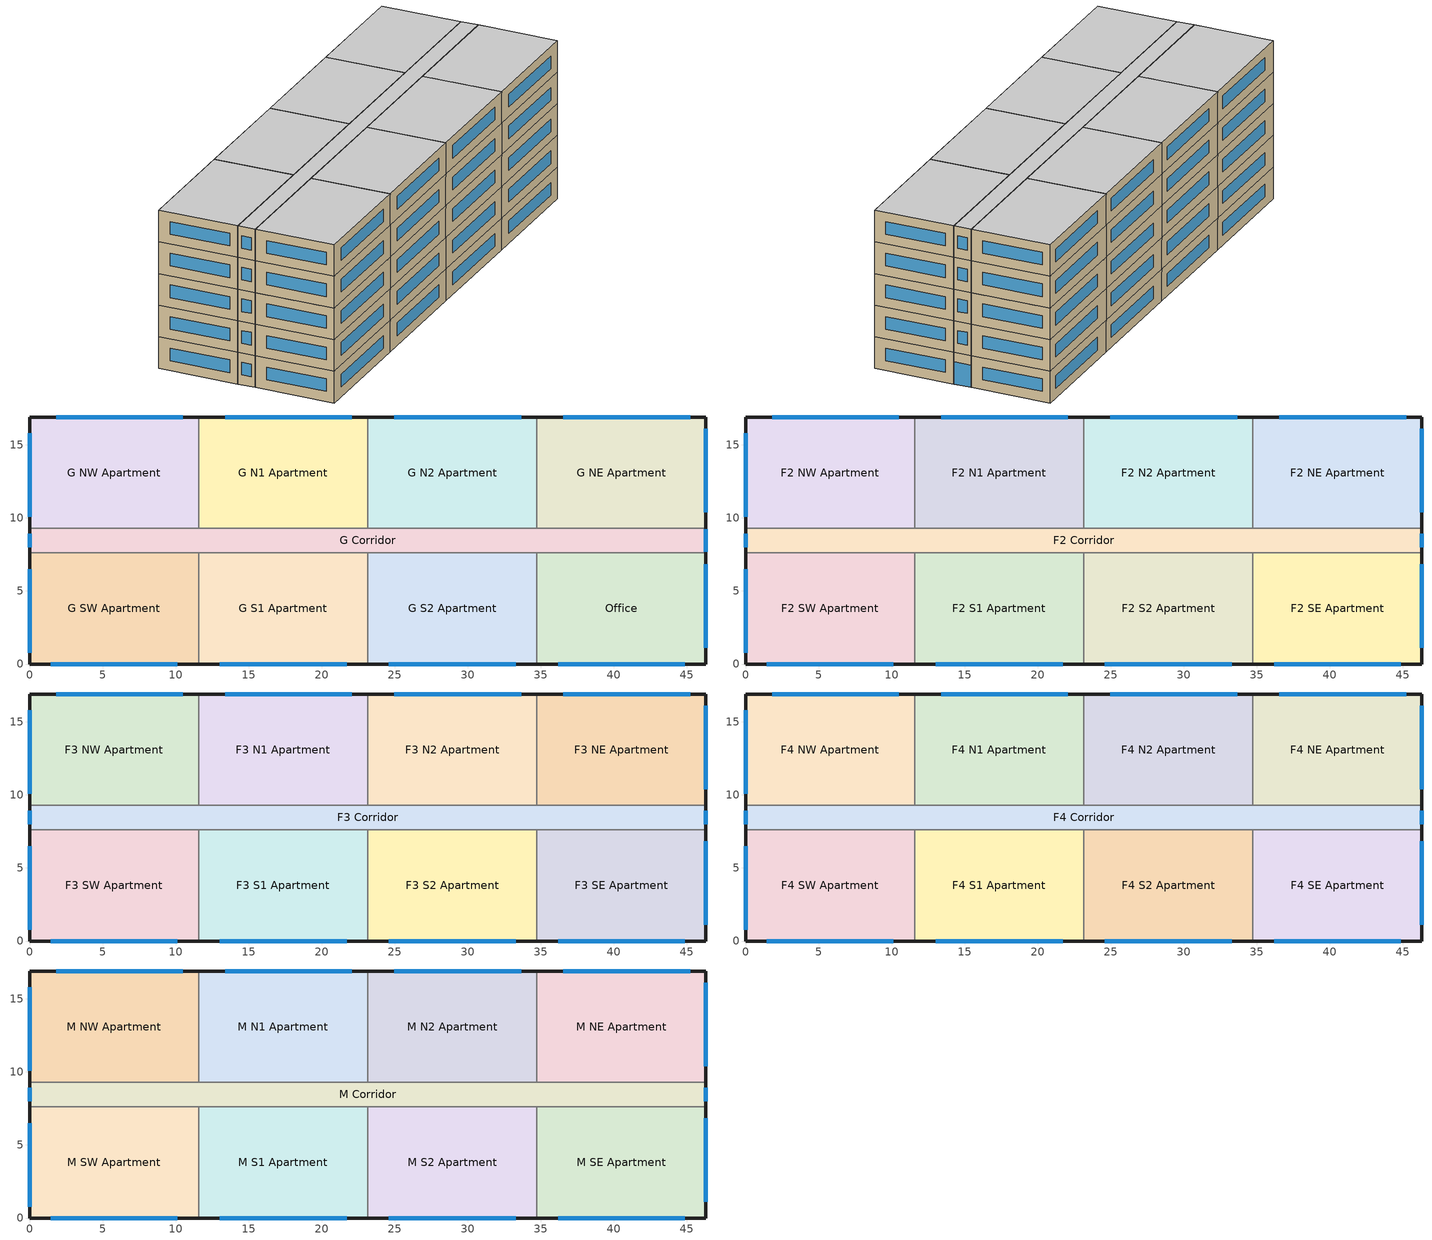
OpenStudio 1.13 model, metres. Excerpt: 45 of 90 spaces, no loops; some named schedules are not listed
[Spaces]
G S1 Apartment
 floor ground: 23.16,7.62 23.16,0 11.58,0 11.58,7.62 z0
 wall outside: 11.58,0 23.16,0 z0:3.05
 wall to G S2 Apartment: 23.16,0 23.16,7.62 z0:3.05
 wall to G Corridor: 23.16,7.62 11.58,7.62 z0:3.05
 wall to G SW Apartment: 11.58,7.62 11.58,0 z0:3.05
 window: 13.03,0 21.72,0 z0.95:2.17
Office
 floor ground: 46.33,7.62 46.33,0 34.75,0 34.75,7.62 z0
 wall outside: 34.75,0 46.33,0 46.33,7.62 z0:3.05
 wall to G S2 Apartment: 34.75,7.62 34.75,0 z0:3.05
 wall to G Corridor: 46.33,7.62 34.75,7.62 z0:3.05
 window: 36.19,0 44.88,0 / 46.33,1.1 46.33,6.81 z0.95:2.17
G S2 Apartment
 floor ground: 34.75,7.62 34.75,0 23.16,0 23.16,7.62 z0
 wall outside: 23.16,0 34.75,0 z0:3.05
 wall to G Corridor: 34.75,7.62 23.16,7.62 z0:3.05
 window: 24.61,0 33.3,0 z0.95:2.17
G Corridor
 floor ground: 46.33,9.3 46.33,7.62 0,7.62 0,9.3 z0
 wall outside: 46.33,7.62 46.33,9.3 / 0,9.3 0,7.62 z0:3.05
 wall to G NW Apartment: 11.58,9.3 0,9.3 z0:3.05
 wall to G NE Apartment: 46.33,9.3 34.75,9.3 z0:3.05
 wall to G N1 Apartment: 23.16,9.3 11.58,9.3 z0:3.05
 wall to G SW Apartment: 0,7.62 11.58,7.62 z0:3.05
 wall to G N2 Apartment: 34.75,9.3 23.16,9.3 z0:3.05
 window: 46.33,7.67 46.33,9.25 z0:2.13; 0,8.91 0,8 z0.95:2.17
G NW Apartment
 floor ground: 11.58,16.92 11.58,9.3 0,9.3 0,16.92 z0
 wall outside: 11.58,16.92 0,16.92 0,9.3 z0:3.05
 wall to G N1 Apartment: 11.58,9.3 11.58,16.92 z0:3.05
 window: 0,15.8 0,10.08 / 10.5,16.92 1.81,16.92 z0.95:2.17
G N1 Apartment
 floor ground: 23.16,16.92 23.16,9.3 11.58,9.3 11.58,16.92 z0
 wall outside: 23.16,16.92 11.58,16.92 z0:3.05
 wall to G N2 Apartment: 23.16,9.3 23.16,16.92 z0:3.05
 window: 22.08,16.92 13.4,16.92 z0.95:2.17
G N2 Apartment
 floor ground: 34.75,16.92 34.75,9.3 23.16,9.3 23.16,16.92 z0
 wall outside: 34.75,16.92 23.16,16.92 z0:3.05
 wall to G NE Apartment: 34.75,9.3 34.75,16.92 z0:3.05
 window: 33.66,16.92 24.98,16.92 z0.95:2.17
G NE Apartment
 floor ground: 46.33,16.92 46.33,9.3 34.75,9.3 34.75,16.92 z0
 wall outside: 46.33,9.3 46.33,16.92 34.75,16.92 z0:3.05
 window: 46.33,10.4 46.33,16.11 / 45.25,16.92 36.56,16.92 z0.95:2.17
G SW Apartment
 floor ground: 11.58,7.62 11.58,0 0,0 0,7.62 z0
 wall outside: 0,7.62 0,0 11.58,0 z0:3.05
 window: 0,6.5 0,0.79 / 1.45,0 10.13,0 z0.95:2.17
F2 N1 Apartment
 floor to G N1 Apartment: 23.16,16.92 23.16,9.3 11.58,9.3 11.58,16.92 z3.05
 wall outside: 23.16,16.92 11.58,16.92 z3.05:6.1
 wall to F2 Corridor: 11.58,9.3 23.16,9.3 z3.05:6.1
 wall to F2 N2 Apartment: 23.16,9.3 23.16,16.92 z3.05:6.1
 wall to F2 NW Apartment: 11.58,16.92 11.58,9.3 z3.05:6.1
 window: 22.08,16.92 13.4,16.92 z4:5.22
F2 Corridor
 floor to G Corridor: 46.33,9.3 46.33,7.62 0,7.62 0,9.3 z3.05
 wall outside: 0,9.3 0,7.62 / 46.33,7.62 46.33,9.3 z3.05:6.1
 wall to F2 SE Apartment: 34.75,7.62 46.33,7.62 z3.05:6.1
 wall to F2 SW Apartment: 0,7.62 11.58,7.62 z3.05:6.1
 wall to F2 N2 Apartment: 34.75,9.3 23.16,9.3 z3.05:6.1
 wall to F2 S1 Apartment: 11.58,7.62 23.16,7.62 z3.05:6.1
 wall to F2 S2 Apartment: 23.16,7.62 34.75,7.62 z3.05:6.1
 wall to F2 NE Apartment: 46.33,9.3 34.75,9.3 z3.05:6.1
 wall to F2 NW Apartment: 11.58,9.3 0,9.3 z3.05:6.1
 window: 0,8.91 0,8 / 46.33,8 46.33,8.91 z4:5.22
F2 S1 Apartment
 floor to G S1 Apartment: 23.16,7.62 23.16,0 11.58,0 11.58,7.62 z3.05
 wall outside: 11.58,0 23.16,0 z3.05:6.1
 wall to F2 S2 Apartment: 23.16,0 23.16,7.62 z3.05:6.1
 wall to F2 SW Apartment: 11.58,7.62 11.58,0 z3.05:6.1
 window: 13.03,0 21.72,0 z4:5.22
F2 NE Apartment
 floor to G NE Apartment: 46.33,16.92 46.33,9.3 34.75,9.3 34.75,16.92 z3.05
 wall outside: 46.33,9.3 46.33,16.92 34.75,16.92 z3.05:6.1
 wall to F2 N2 Apartment: 34.75,16.92 34.75,9.3 z3.05:6.1
 window: 45.25,16.92 36.56,16.92 / 46.33,10.4 46.33,16.11 z4:5.22
F2 SW Apartment
 floor to G SW Apartment: 11.58,7.62 11.58,0 0,0 0,7.62 z3.05
 wall outside: 0,7.62 0,0 11.58,0 z3.05:6.1
 window: 1.45,0 10.13,0 / 0,6.5 0,0.79 z4:5.22
F2 NW Apartment
 floor to G NW Apartment: 11.58,16.92 11.58,9.3 0,9.3 0,16.92 z3.05
 wall outside: 11.58,16.92 0,16.92 0,9.3 z3.05:6.1
 window: 10.5,16.92 1.81,16.92 / 0,15.8 0,10.08 z4:5.22
F2 SE Apartment
 floor to Office: 46.33,7.62 46.33,0 34.75,0 34.75,7.62 z3.05
 wall outside: 34.75,0 46.33,0 46.33,7.62 z3.05:6.1
 wall to F2 S2 Apartment: 34.75,7.62 34.75,0 z3.05:6.1
 window: 46.33,1.1 46.33,6.81 / 36.19,0 44.88,0 z4:5.22
F2 N2 Apartment
 floor to G N2 Apartment: 34.75,16.92 34.75,9.3 23.16,9.3 23.16,16.92 z3.05
 wall outside: 34.75,16.92 23.16,16.92 z3.05:6.1
 window: 33.66,16.92 24.98,16.92 z4:5.22
F2 S2 Apartment
 floor to G S2 Apartment: 34.75,7.62 34.75,0 23.16,0 23.16,7.62 z3.05
 wall outside: 23.16,0 34.75,0 z3.05:6.1
 window: 24.61,0 33.3,0 z4:5.22
F3 NE Apartment
 floor to F2 NE Apartment: 46.33,16.92 46.33,9.3 34.75,9.3 34.75,16.92 z6.1
 wall outside: 46.33,9.3 46.33,16.92 34.75,16.92 z6.1:9.14
 wall to F3 N2 Apartment: 34.75,16.92 34.75,9.3 z6.1:9.14
 wall to F3 Corridor: 34.75,9.3 46.33,9.3 z6.1:9.14
 window: 46.33,10.4 46.33,16.11 / 45.25,16.92 36.56,16.92 z7.05:8.27
F3 SE Apartment
 floor to F2 SE Apartment: 46.33,7.62 46.33,0 34.75,0 34.75,7.62 z6.1
 wall outside: 34.75,0 46.33,0 46.33,7.62 z6.1:9.14
 wall to F3 Corridor: 46.33,7.62 34.75,7.62 z6.1:9.14
 wall to F3 S2 Apartment: 34.75,7.62 34.75,0 z6.1:9.14
 window: 36.19,0 44.88,0 / 46.33,1.1 46.33,6.81 z7.05:8.27
F3 N2 Apartment
 floor to F2 N2 Apartment: 34.75,16.92 34.75,9.3 23.16,9.3 23.16,16.92 z6.1
 wall outside: 34.75,16.92 23.16,16.92 z6.1:9.14
 wall to F3 Corridor: 23.16,9.3 34.75,9.3 z6.1:9.14
 wall to F3 N1 Apartment: 23.16,16.92 23.16,9.3 z6.1:9.14
 window: 33.66,16.92 24.98,16.92 z7.05:8.27
F3 NW Apartment
 floor to F2 NW Apartment: 11.58,16.92 11.58,9.3 0,9.3 0,16.92 z6.1
 wall outside: 11.58,16.92 0,16.92 0,9.3 z6.1:9.14
 wall to F3 N1 Apartment: 11.58,9.3 11.58,16.92 z6.1:9.14
 wall to F3 Corridor: 0,9.3 11.58,9.3 z6.1:9.14
 window: 0,15.8 0,10.08 / 10.5,16.92 1.81,16.92 z7.05:8.27
F3 Corridor
 floor to F2 Corridor: 46.33,9.3 46.33,7.62 0,7.62 0,9.3 z6.1
 wall outside: 0,9.3 0,7.62 / 46.33,7.62 46.33,9.3 z6.1:9.14
 wall to F3 S2 Apartment: 23.16,7.62 34.75,7.62 z6.1:9.14
 wall to F3 N1 Apartment: 23.16,9.3 11.58,9.3 z6.1:9.14
 wall to F3 S1 Apartment: 11.58,7.62 23.16,7.62 z6.1:9.14
 wall to F3 SW Apartment: 0,7.62 11.58,7.62 z6.1:9.14
 window: 0,8.91 0,8 / 46.33,8 46.33,8.91 z7.05:8.27
F3 SW Apartment
 floor to F2 SW Apartment: 11.58,7.62 11.58,0 0,0 0,7.62 z6.1
 wall outside: 0,7.62 0,0 11.58,0 z6.1:9.14
 wall to F3 S1 Apartment: 11.58,0 11.58,7.62 z6.1:9.14
 window: 0,6.5 0,0.79 / 1.45,0 10.13,0 z7.05:8.27
F3 N1 Apartment
 floor to F2 N1 Apartment: 23.16,16.92 23.16,9.3 11.58,9.3 11.58,16.92 z6.1
 wall outside: 23.16,16.92 11.58,16.92 z6.1:9.14
 window: 22.08,16.92 13.4,16.92 z7.05:8.27
F3 S2 Apartment
 floor to F2 S2 Apartment: 34.75,7.62 34.75,0 23.16,0 23.16,7.62 z6.1
 wall outside: 23.16,0 34.75,0 z6.1:9.14
 wall to F3 S1 Apartment: 23.16,7.62 23.16,0 z6.1:9.14
 window: 24.61,0 33.3,0 z7.05:8.27
F3 S1 Apartment
 floor to F2 S1 Apartment: 23.16,7.62 23.16,0 11.58,0 11.58,7.62 z6.1
 wall outside: 11.58,0 23.16,0 z6.1:9.14
 window: 13.03,0 21.72,0 z7.05:8.27
F4 NE Apartment
 floor to F3 NE Apartment: 46.33,16.92 46.33,9.3 34.75,9.3 34.75,16.92 z9.14
 wall outside: 46.33,9.3 46.33,16.92 34.75,16.92 z9.14:12.19
 wall to F4 Corridor: 34.75,9.3 46.33,9.3 z9.14:12.19
 wall to F4 N2 Apartment: 34.75,16.92 34.75,9.3 z9.14:12.19
 window: 45.25,16.92 36.56,16.92 / 46.33,10.4 46.33,16.11 z10.1:11.32
F4 S2 Apartment
 floor to F3 S2 Apartment: 34.75,7.62 34.75,0 23.16,0 23.16,7.62 z9.14
 wall outside: 23.16,0 34.75,0 z9.14:12.19
 wall to F4 S1 Apartment: 23.16,7.62 23.16,0 z9.14:12.19
 wall to F4 Corridor: 34.75,7.62 23.16,7.62 z9.14:12.19
 wall to F4 SE Apartment: 34.75,0 34.75,7.62 z9.14:12.19
 window: 24.61,0 33.3,0 z10.1:11.32
F4 N2 Apartment
 floor to F3 N2 Apartment: 34.75,16.92 34.75,9.3 23.16,9.3 23.16,16.92 z9.14
 wall outside: 34.75,16.92 23.16,16.92 z9.14:12.19
 wall to F4 Corridor: 23.16,9.3 34.75,9.3 z9.14:12.19
 wall to F4 N1 Apartment: 23.16,16.92 23.16,9.3 z9.14:12.19
 window: 33.66,16.92 24.98,16.92 z10.1:11.32
F4 NW Apartment
 floor to F3 NW Apartment: 11.58,16.92 11.58,9.3 0,9.3 0,16.92 z9.14
 wall outside: 11.58,16.92 0,16.92 0,9.3 z9.14:12.19
 wall to F4 N1 Apartment: 11.58,9.3 11.58,16.92 z9.14:12.19
 wall to F4 Corridor: 0,9.3 11.58,9.3 z9.14:12.19
 window: 0,15.8 0,10.08 / 10.5,16.92 1.81,16.92 z10.1:11.32
F4 N1 Apartment
 floor to F3 N1 Apartment: 23.16,16.92 23.16,9.3 11.58,9.3 11.58,16.92 z9.14
 wall outside: 23.16,16.92 11.58,16.92 z9.14:12.19
 wall to F4 Corridor: 11.58,9.3 23.16,9.3 z9.14:12.19
 window: 22.08,16.92 13.4,16.92 z10.1:11.32
F4 Corridor
 floor to F3 Corridor: 46.33,9.3 46.33,7.62 0,7.62 0,9.3 z9.14
 wall outside: 0,9.3 0,7.62 / 46.33,7.62 46.33,9.3 z9.14:12.19
 wall to F4 SW Apartment: 0,7.62 11.58,7.62 z9.14:12.19
 wall to F4 S1 Apartment: 11.58,7.62 23.16,7.62 z9.14:12.19
 wall to F4 SE Apartment: 34.75,7.62 46.33,7.62 z9.14:12.19
 window: 0,8.91 0,8 / 46.33,8 46.33,8.91 z10.1:11.32
F4 SW Apartment
 floor to F3 SW Apartment: 11.58,7.62 11.58,0 0,0 0,7.62 z9.14
 wall outside: 0,7.62 0,0 11.58,0 z9.14:12.19
 wall to F4 S1 Apartment: 11.58,0 11.58,7.62 z9.14:12.19
 window: 1.45,0 10.13,0 / 0,6.5 0,0.79 z10.1:11.32
F4 SE Apartment
 floor to F3 SE Apartment: 46.33,7.62 46.33,0 34.75,0 34.75,7.62 z9.14
 wall outside: 34.75,0 46.33,0 46.33,7.62 z9.14:12.19
 window: 36.19,0 44.88,0 / 46.33,1.1 46.33,6.81 z10.1:11.32
F4 S1 Apartment
 floor to F3 S1 Apartment: 23.16,7.62 23.16,0 11.58,0 11.58,7.62 z9.14
 wall outside: 11.58,0 23.16,0 z9.14:12.19
 window: 13.03,0 21.72,0 z10.1:11.32
M S1 Apartment
 floor to F4 S1 Apartment: 23.16,7.62 23.16,0 11.58,0 11.58,7.62 z12.19
 wall outside: 11.58,0 23.16,0 z12.19:15.24
 wall to M Corridor: 23.16,7.62 11.58,7.62 z12.19:15.24
 wall to M S2 Apartment: 23.16,0 23.16,7.62 z12.19:15.24
 wall to M SW Apartment: 11.58,7.62 11.58,0 z12.19:15.24
 window: 13.03,0 21.72,0 z13.15:14.36
 ceiling to F6 S1 Apartment: 23.16,0 23.16,7.62 11.58,7.62 11.58,0 z15.24
M Corridor
 floor to F4 Corridor: 46.33,9.3 46.33,7.62 0,7.62 0,9.3 z12.19
 wall outside: 46.33,7.62 46.33,9.3 / 0,9.3 0,7.62 z12.19:15.24
 wall to M SE Apartment: 34.75,7.62 46.33,7.62 z12.19:15.24
 wall to M NW Apartment: 11.58,9.3 0,9.3 z12.19:15.24
 wall to M SW Apartment: 0,7.62 11.58,7.62 z12.19:15.24
 wall to M N2 Apartment: 34.75,9.3 23.16,9.3 z12.19:15.24
 wall to M N1 Apartment: 23.16,9.3 11.58,9.3 z12.19:15.24
 wall to M NE Apartment: 46.33,9.3 34.75,9.3 z12.19:15.24
 wall to M S2 Apartment: 23.16,7.62 34.75,7.62 z12.19:15.24
 window: 46.33,8 46.33,8.91 / 0,8.91 0,8 z13.15:14.36
 ceiling to F6 Corridor: 46.33,7.62 46.33,9.3 0,9.3 0,7.62 z15.24
M NW Apartment
 floor to F4 NW Apartment: 11.58,16.92 11.58,9.3 0,9.3 0,16.92 z12.19
 wall outside: 11.58,16.92 0,16.92 0,9.3 z12.19:15.24
 wall to M N1 Apartment: 11.58,9.3 11.58,16.92 z12.19:15.24
 window: 0,15.8 0,10.08 / 10.5,16.92 1.81,16.92 z13.15:14.36
 ceiling to F6 NW Apartment: 11.58,9.3 11.58,16.92 0,16.92 0,9.3 z15.24
M N2 Apartment
 floor to F4 N2 Apartment: 34.75,16.92 34.75,9.3 23.16,9.3 23.16,16.92 z12.19
 wall outside: 34.75,16.92 23.16,16.92 z12.19:15.24
 wall to M NE Apartment: 34.75,9.3 34.75,16.92 z12.19:15.24
 wall to M N1 Apartment: 23.16,16.92 23.16,9.3 z12.19:15.24
 window: 33.66,16.92 24.98,16.92 z13.15:14.36
 ceiling to F6 N2 Apartment: 34.75,9.3 34.75,16.92 23.16,16.92 23.16,9.3 z15.24
M SW Apartment
 floor to F4 SW Apartment: 11.58,7.62 11.58,0 0,0 0,7.62 z12.19
 wall outside: 0,7.62 0,0 11.58,0 z12.19:15.24
 window: 1.45,0 10.13,0 / 0,6.5 0,0.79 z13.15:14.36
 ceiling to F6 SW Apartment: 11.58,0 11.58,7.62 0,7.62 0,0 z15.24
M SE Apartment
 floor to F4 SE Apartment: 46.33,7.62 46.33,0 34.75,0 34.75,7.62 z12.19
 wall outside: 34.75,0 46.33,0 46.33,7.62 z12.19:15.24
 wall to M S2 Apartment: 34.75,7.62 34.75,0 z12.19:15.24
 window: 36.19,0 44.88,0 / 46.33,1.1 46.33,6.81 z13.15:14.36
 ceiling to F6 SE Apartment: 46.33,0 46.33,7.62 34.75,7.62 34.75,0 z15.24
M N1 Apartment
 floor to F4 N1 Apartment: 23.16,16.92 23.16,9.3 11.58,9.3 11.58,16.92 z12.19
 wall outside: 23.16,16.92 11.58,16.92 z12.19:15.24
 window: 22.08,16.92 13.4,16.92 z13.15:14.36
 ceiling to F6 N1 Apartment: 23.16,9.3 23.16,16.92 11.58,16.92 11.58,9.3 z15.24
M NE Apartment
 floor to F4 NE Apartment: 46.33,16.92 46.33,9.3 34.75,9.3 34.75,16.92 z12.19
 wall outside: 46.33,9.3 46.33,16.92 34.75,16.92 z12.19:15.24
 window: 45.25,16.92 36.56,16.92 / 46.33,10.4 46.33,16.11 z13.15:14.36
 ceiling to F6 NE Apartment: 46.33,9.3 46.33,16.92 34.75,16.92 34.75,9.3 z15.24
M S2 Apartment
 floor to F4 S2 Apartment: 34.75,7.62 34.75,0 23.16,0 23.16,7.62 z12.19
 wall outside: 23.16,0 34.75,0 z12.19:15.24
 window: 24.61,0 33.3,0 z13.15:14.36
 ceiling to F6 S2 Apartment: 34.75,0 34.75,7.62 23.16,7.62 23.16,0 z15.24
[Site]
Miami Intl Ap: Latitude {deg}=25.82; Longitude {deg}=-80.3; Time Zone {hr}=-5; Elevation {m}=11; Terrain=City
[Building]
90.1-2010-HighriseApartment-ASHRAE 169-2006-1A created: 2017-01-30 10:34:53 -0700: North Axis {deg}=0; Default Construction Set=90.1-2010 - HighApt - ASHRAE 169-2006-1A; Standards Building Type=HighriseApartment
[Site:GroundTemperature:BuildingSurface]
21, 20.99, 21.02, 21.1, 21.15, 23.31, 23.66, 23.73, 23.74, 21.53, 21.21, 21.08
[Site:WaterMainsTemperature]
Calculation Method=Correlation; Annual Average Outdoor Air Temperature {C}=24.4917; Maximum Difference In Monthly Average Outdoor Air Temperatures {deltaC}=8.7
[SizingPeriod:DesignDay] Barometric Pressure {Pa}=101193; Sky Clearness=0; Rain Indicator=0; Snow Indicator=0; Day of Month=21; Daylight Saving Time Indicator=0; Humidity Indicating Type=Wetbulb; Dry-Bulb Temperature Range Modifier Type=DefaultMultipliers
Name | Maximum Dry-Bulb Temperature {C} | Daily Dry-Bulb Temperature Range {deltaC} | Humidity Indicating Conditions at Maximum Dry-Bulb | Wind Speed {m/s} | Wind Direction {deg} | Month | Day Type | Solar Model Indicator | ASHRAE Taub | ASHRAE Taud
Miami Intl Ap Ann Clg .4% Condns DB=>MWB | 33.2 | 6.7 | 25.3 | 4.5 | 140 | 7 | SummerDesignDay | ASHRAETau | 0.528 | 1.905
Miami Intl Ap Ann Htg 99.6% Condns DB | 8.7 | 0 | 8.7 | 3.8 | 340 | 1 | WinterDesignDay | ASHRAEClearSky
[ClimateZones]
Climate Zone Institution Name 1=ASHRAE; Climate Zone Document Name 1=ANSI/ASHRAE Standard 169; Climate Zone Document Year 1=2006; Climate Zone Value 1=1A; Climate Zone Institution Name 2=CEC; Climate Zone Document Name 2=California Climate Zone Descriptions; Climate Zone Document Year 2=1995
[Material:NoMass] Thermal Absorptance=0.9; Solar Absorptance=0.7
Name | Roughness | Thermal Resistance {m2-K/W} | Visible Absorptance
CP02 CARPET PAD | VeryRough | 0.21648 | 0.8
Typical Insulation R-0.29 | Smooth | 0.0507492 | 0.7
Typical Carpet Pad | Smooth | 0.21648 | 0.8
Typical Insulation R-5.89 | Smooth | 1.03652 | 0.7
Typical Insulation R-14.76 | Smooth | 2.59864 | 0.7
Typical Insulation R-0.58 | Smooth | 0.101875 | 0.7
Typical Insulation | Smooth | 0.0282222 | 0.7
[Material]
Name | Roughness | Thickness {m} | Conductivity {W/m-K} | Density {kg/m3} | Specific Heat {J/kg-K} | Thermal Absorptance | Solar Absorptance | Visible Absorptance
100mm Normalweight concrete floor | MediumSmooth | 0.1016 | 2.31 | 2322 | 832
G01 13mm gypsum board | Smooth | 0.0127 | 0.16 | 800 | 1090 | 0.9 | 0.7 | 0.5
4 in. Normalweight Concrete Floor | MediumRough | 0.1016 | 2.31 | 2322 | 832 | 0.9 | 0.7 | 0.7
25mm Stucco | Smooth | 0.0254 | 0.72 | 1856 | 840 | 0.9 | 0.7 | 0.7
5/8 in. Gypsum Board | MediumSmooth | 0.0159 | 0.16 | 800 | 1090 | 0.9 | 0.7 | 0.7
Roof Membrane - Highly Reflective | VeryRough | 0.0095 | 0.16 | 1121.29 | 1460 | 0.75 | 0.45 | 0.7
Metal Roof Surface; F08 Metal surface | Smooth | 0.0008 | 45.28 | 7824 | 500 | 0.9 | 0.7 | 0.7
6 in. Normalweight Concrete Floor | MediumRough | 0.1524 | 2.31 | 2322 | 832 | 0.9 | 0.7 | 0.7
8 in. Concrete Block Basement Wall | MediumRough | 0.2032 | 1.326 | 1842 | 912 | 0.9 | 0.7 | 0.7
G05 25mm wood | MediumSmooth | 0.0254 | 0.15 | 608 | 1630 | 0.9 | 0.5 | 0.5
Std Wood 6inch | MediumSmooth | 0.15 | 0.12 | 540 | 1210 | 0.9 | 0.7 | 0.7
[Construction]
Typical Insulated Exterior Mass Floor R-2.86: Typical Insulation R-0.29, 4 in. Normalweight Concrete Floor, Typical Carpet Pad
Typical Insulated Steel Framed Exterior Wall R-8.06: 25mm Stucco, 5/8 in. Gypsum Board, Typical Insulation R-5.89, 5/8 in. Gypsum Board
Typical IEAD Roof - Highly Reflective R-15.87: Roof Membrane - Highly Reflective, Typical Insulation R-14.76, Metal Roof Surface
Typical Interior Floor: 100mm Normalweight concrete floor, CP02 CARPET PAD
Typical Interior Wall: G01 13mm gypsum board, G01 13mm gypsum board
Typical Interior Ceiling: CP02 CARPET PAD, 100mm Normalweight concrete floor
Typical Insulated Carpeted 6in Slab Floor: 6 in. Normalweight Concrete Floor, Typical Carpet Pad
Typical Insulated Basement Mass Wall: 8 in. Concrete Block Basement Wall
U 1.22 SHGC 0.25 Sgl Elec Ref Colored 6mm: ECREF-1 COLORED 6MM
Typical Insulated Metal Door R-1.43: F08 Metal surface, Typical Insulation R-0.58
Typical Overhead Door: Typical Insulation
U 1.98 SHGC 0.36 Sgl Ref-B-H Clr 6mm: REF B CLEAR HI 6MM
Typical Interior Window: Clear 3mm
Typical Interior Door; Typical Interior Partition: G05 25mm wood
InteriorFurnishings: Std Wood 6inch
[DefaultConstructionSet]
90.1-2010 - HighApt - ASHRAE 169-2006-1A: Default Exterior Surface Constructions=Default Surface Constructions 1; Default Interior Surface Constructions=Default Surface Constructions 2; Default Ground Contact Surface Constructions=Default Surface Constructions 3; Default Exterior SubSurface Constructions=Default Sub Surface Constructions 1; Default Interior SubSurface Constructions=Default Sub Surface Constructions 2; Interior Partition Construction=Typical Interior Partition
[DefaultSurfaceConstructions]
Name | Floor Construction | Wall Construction | Roof Ceiling Construction
Default Surface Constructions 1 | Typical Insulated Exterior Mass Floor R-2.86 | Typical Insulated Steel Framed Exterior Wall R-8.06 | Typical IEAD Roof - Highly Reflective R-15.87
Default Surface Constructions 2 | Typical Interior Floor | Typical Interior Wall | Typical Interior Ceiling
Default Surface Constructions 3 | Typical Insulated Carpeted 6in Slab Floor | Typical Insulated Basement Mass Wall
[DefaultSubSurfaceConstructions]
Name | Fixed Window Construction | Operable Window Construction | Door Construction | Overhead Door Construction | Skylight Construction | Tubular Daylight Dome Construction | Tubular Daylight Diffuser Construction
Default Sub Surface Constructions 1 | U 1.22 SHGC 0.25 Sgl Elec Ref Colored 6mm | U 1.22 SHGC 0.25 Sgl Elec Ref Colored 6mm | Typical Insulated Metal Door R-1.43 | Typical Overhead Door | U 1.98 SHGC 0.36 Sgl Ref-B-H Clr 6mm | Typical Interior Window | Typical Interior Window
Default Sub Surface Constructions 2 | Typical Interior Window | Typical Interior Window | Typical Interior Door
[WindowMaterial:Glazing] Optical Data Type=SpectralAverage; Infrared Transmittance at Normal Incidence=0; Front Side Infrared Hemispherical Emissivity=0.84; Conductivity {W/m-K}=0.9; Dirt Correction Factor for Solar and Visible Transmittance=1; Solar Diffusing=No
Name | Thickness {m} | Solar Transmittance at Normal Incidence | Front Side Solar Reflectance at Normal Incidence | Back Side Solar Reflectance at Normal Incidence | Visible Transmittance at Normal Incidence | Front Side Visible Reflectance at Normal Incidence | Back Side Visible Reflectance at Normal Incidence | Back Side Infrared Hemispherical Emissivity
ECREF-1 COLORED 6MM | 0.006 | 0.099 | 0.219 | 0.219 | 0.155 | 0.073 | 0.073 | 0.84
REF B CLEAR HI 6MM | 0.006 | 0.24 | 0.16 | 0.32 | 0.3 | 0.16 | 0.29 | 0.6
Clear 3mm | 0.003 | 0.837 | 0.075 | 0.075 | 0.898 | 0.081 | 0.081 | 0.84
[Space] Part of Total Floor Area=Yes
Name | Space Type | Building Story | Thermal Zone
F2 NE Apartment | HighriseApartment Apartment | Building Story 2 | F2 NE Apartment ZN
F4 N1 Apartment | HighriseApartment Apartment | Building Story 4 | F4 N1 Apartment ZN
F2 N1 Apartment | HighriseApartment Apartment | Building Story 2 | F2 N1 Apartment ZN
F2 Corridor | HighriseApartment Corridor | Building Story 2 | F2 Corridor ZN
F2 S1 Apartment | HighriseApartment Apartment | Building Story 2 | F2 S1 Apartment ZN
F4 S2 Apartment | HighriseApartment Apartment | Building Story 4 | F4 S2 Apartment ZN
F3 SE Apartment | HighriseApartment Apartment | Building Story 3 | F3 SE Apartment ZN
M NE Apartment | HighriseApartment Apartment | Building Story 5 | M NE Apartment ZN
F3 NW Apartment | HighriseApartment Apartment | Building Story 3 | F3 NW Apartment ZN
F4 S1 Apartment | HighriseApartment Apartment | Building Story 4 | F4 S1 Apartment ZN
M S1 Apartment | HighriseApartment Apartment | Building Story 5 | M S1 Apartment ZN
M Corridor | HighriseApartment Corridor | Building Story 5 | M Corridor ZN
F4 NE Apartment | HighriseApartment Apartment | Building Story 4 | F4 NE Apartment ZN
F3 N1 Apartment | HighriseApartment Apartment | Building Story 3 | F3 N1 Apartment ZN
F4 SW Apartment | HighriseApartment Apartment | Building Story 4 | F4 SW Apartment ZN
F2 SW Apartment | HighriseApartment Apartment | Building Story 2 | F2 SW Apartment ZN
G S1 Apartment | HighriseApartment Apartment | Building Story 1 | G S1 Apartment ZN
Office | HighriseApartment Office | Building Story 1 | Office ZN
G N2 Apartment | HighriseApartment Apartment | Building Story 1 | G N2 Apartment ZN
F3 NE Apartment | HighriseApartment Apartment | Building Story 3 | F3 NE Apartment ZN
G S2 Apartment | HighriseApartment Apartment | Building Story 1 | G S2 Apartment ZN
M SW Apartment | HighriseApartment Apartment | Building Story 5 | M SW Apartment ZN
F4 N2 Apartment | HighriseApartment Apartment | Building Story 4 | F4 N2 Apartment ZN
M NW Apartment | HighriseApartment Apartment | Building Story 5 | M NW Apartment ZN
M N2 Apartment | HighriseApartment Apartment | Building Story 5 | M N2 Apartment ZN
F4 NW Apartment | HighriseApartment Apartment | Building Story 4 | F4 NW Apartment ZN
G Corridor | HighriseApartment Corridor | Building Story 1 | G Corridor ZN
F4 Corridor | HighriseApartment Corridor | Building Story 4 | F4 Corridor ZN
F3 S1 Apartment | HighriseApartment Apartment | Building Story 3 | F3 S1 Apartment ZN
G NW Apartment | HighriseApartment Apartment | Building Story 1 | G NW Apartment ZN
G N1 Apartment | HighriseApartment Apartment | Building Story 1 | G N1 Apartment ZN
F3 N2 Apartment | HighriseApartment Apartment | Building Story 3 | F3 N2 Apartment ZN
F2 NW Apartment | HighriseApartment Apartment | Building Story 2 | F2 NW Apartment ZN
F2 S2 Apartment | HighriseApartment Apartment | Building Story 2 | F2 S2 Apartment ZN
F2 SE Apartment | HighriseApartment Apartment | Building Story 2 | F2 SE Apartment ZN
F3 S2 Apartment | HighriseApartment Apartment | Building Story 3 | F3 S2 Apartment ZN
M N1 Apartment | HighriseApartment Apartment | Building Story 5 | M N1 Apartment ZN
G SW Apartment | HighriseApartment Apartment | Building Story 1 | G SW Apartment ZN
F3 Corridor | HighriseApartment Corridor | Building Story 3 | F3 Corridor ZN
F2 N2 Apartment | HighriseApartment Apartment | Building Story 2 | F2 N2 Apartment ZN
M SE Apartment | HighriseApartment Apartment | Building Story 5 | M SE Apartment ZN
G NE Apartment | HighriseApartment Apartment | Building Story 1 | G NE Apartment ZN
F3 SW Apartment | HighriseApartment Apartment | Building Story 3 | F3 SW Apartment ZN
F4 SE Apartment | HighriseApartment Apartment | Building Story 4 | F4 SE Apartment ZN
M S2 Apartment | HighriseApartment Apartment | Building Story 5 | M S2 Apartment ZN
[SpaceType] Standards Building Type=HighriseApartment
Name | Default Schedule Set | Design Specification Outdoor Air Object | Standards Space Type
HighriseApartment Office | HighriseApartment Office Schedule Set | HighriseApartment Office Ventilation | Office
HighriseApartment Corridor | HighriseApartment Corridor Schedule Set | HighriseApartment Corridor Ventilation | Corridor
HighriseApartment Apartment | HighriseApartment Apartment Schedule Set | HighriseApartment Apartment Ventilation | Apartment
[People:Definition] Number of People Calculation Method=People/Area; Fraction Radiant=0.3
Name | People per Space Floor Area {person/m2}
HighriseApartment Apartment People Definition | 0.0283091
HighriseApartment Office People Definition | 0.0227119
[People] Work Efficiency Schedule=Work Efficiency Schedule; Clothing Insulation Schedule=Clothing Schedule; Air Velocity Schedule=Air Velocity Schedule
Name | People Definition | Space or SpaceType
HighriseApartment Apartment People | HighriseApartment Apartment People Definition | HighriseApartment Apartment
HighriseApartment Office People | HighriseApartment Office People Definition | HighriseApartment Office
[Lights:Definition] Design Level Calculation Method=Watts/Area
Name | Watts per Space Floor Area {W/m2} | Fraction Radiant | Fraction Visible | Return Air Fraction
HighriseApartment Apartment Lights Definition | 3.87501
HighriseApartment Apartment Additional Lights Definition | 0.968752 | 0 | 0 | 0
HighriseApartment Corridor Lights Definition | 8.52502
HighriseApartment Office Lights Definition | 11.9479
HighriseApartment Office Additional Lights Definition | 11.9479 | 0 | 0 | 0
[Lights]
Name | Lights Definition | Space or SpaceType
HighriseApartment Apartment Lights | HighriseApartment Apartment Lights Definition | HighriseApartment Apartment
HighriseApartment Apartment Additional Lights | HighriseApartment Apartment Additional Lights Definition | HighriseApartment Apartment
HighriseApartment Corridor Lights | HighriseApartment Corridor Lights Definition | HighriseApartment Corridor
HighriseApartment Office Lights | HighriseApartment Office Lights Definition | HighriseApartment Office
HighriseApartment Office Additional Lights | HighriseApartment Office Additional Lights Definition | HighriseApartment Office
[ElectricEquipment:Definition] Design Level Calculation Method=Watts/Area; Watts per Space Floor Area {W/m2}=6.67; Fraction Radiant=0.5
HighriseApartment Apartment Elec Equip Definition; HighriseApartment Office Elec Equip Definition
[ElectricEquipment]
Name | Electric Equipment Definition | Space or SpaceType
HighriseApartment Apartment Elec Equip | HighriseApartment Apartment Elec Equip Definition | HighriseApartment Apartment
HighriseApartment Office Elec Equip | HighriseApartment Office Elec Equip Definition | HighriseApartment Office
[DesignSpecification:OutdoorAir]
Name | Outdoor Air Method | Outdoor Air Flow Air Changes per Hour {1/hr} | Outdoor Air Flow per Person {m3/s-person} | Outdoor Air Flow per Floor Area {m3/s-m2}
HighriseApartment Apartment Ventilation | Sum | 0.35
HighriseApartment Corridor Ventilation |  | 0 | 0 | 0
HighriseApartment Office Ventilation | Sum |  |  | 0.0004318
[DefaultScheduleSet] Infiltration Schedule=ApartmentHighRise INF_APT_SCH
Name | Number of People Schedule | People Activity Level Schedule | Lighting Schedule | Electric Equipment Schedule
HighriseApartment Apartment Schedule Set | ApartmentMidRise OCC_APT_SCH | ApartmentMidRise Activity Schedule | ApartmentHighRise LTG_APT_SCH | ApartmentHighRise EQP_APT_SCH
HighriseApartment Corridor Schedule Set | ApartmentMidRise All Off |  | ApartmentHighRise LTG_COR_SCH_2010 | ApartmentMidRise BLDG_ELEVATORS
HighriseApartment Office Schedule Set | ApartmentHighRise OCC_OFF_SCH | ApartmentMidRise Activity Schedule | ApartmentHighRise LTG_OFF_SCH_2010_2013 | ApartmentHighRise EQP_OFF_SCH_2010_2013
[ThermostatSetpoint:DualSetpoint]
Name | Heating Setpoint Temperature Schedule | Cooling Setpoint Temperature Schedule
HighriseApartment Apartment Thermostat 2; HighriseApartment Apartment Thermostat 4; HighriseApartment Apartment Thermostat 5; HighriseApartment Apartment Thermostat 6; HighriseApartment Apartment Thermostat 7; HighriseApartment Apartment Thermostat 8; HighriseApartment Apartment Thermostat 12; HighriseApartment Apartment Thermostat 15; HighriseApartment Apartment Thermostat 16; HighriseApartment Apartment Thermostat 17; HighriseApartment Apartment Thermostat 18; HighriseApartment Apartment Thermostat 20; HighriseApartment Apartment Thermostat 21; HighriseApartment Office Thermostat 1; HighriseApartment Apartment Thermostat 26; HighriseApartment Apartment Thermostat 27; HighriseApartment Apartment Thermostat 28; HighriseApartment Apartment Thermostat 30; HighriseApartment Apartment Thermostat 32; HighriseApartment Apartment Thermostat 33; HighriseApartment Apartment Thermostat 37; HighriseApartment Apartment Thermostat 40; HighriseApartment Apartment Thermostat 41; HighriseApartment Apartment Thermostat 44; HighriseApartment Apartment Thermostat 46; HighriseApartment Apartment Thermostat 47; HighriseApartment Apartment Thermostat 48; HighriseApartment Apartment Thermostat 49; HighriseApartment Apartment Thermostat 50; HighriseApartment Apartment Thermostat 51; HighriseApartment Apartment Thermostat 56; HighriseApartment Apartment Thermostat 60; HighriseApartment Apartment Thermostat 61; HighriseApartment Apartment Thermostat 63; HighriseApartment Apartment Thermostat 64; HighriseApartment Apartment Thermostat 65; HighriseApartment Apartment Thermostat 68; HighriseApartment Apartment Thermostat 69; HighriseApartment Apartment Thermostat 70; HighriseApartment Apartment Thermostat 71 | ApartmentHighRise HTGSETP_APT_SCH | ApartmentHighRise CLGSETP_APT_SCH
HighriseApartment Corridor Thermostat 2; HighriseApartment Corridor Thermostat 4; HighriseApartment Corridor Thermostat 5; HighriseApartment Corridor Thermostat 7; HighriseApartment Corridor Thermostat 8
[SpaceInfiltration:DesignFlowRate]
Name | Space or SpaceType | Schedule | Design Flow Rate Calculation Method | Flow per Exterior Surface Area {m3/s-m2} | Constant Term Coefficient | Temperature Term Coefficient | Velocity Term Coefficient | Velocity Squared Term Coefficient | Design Flow Rate {m3/s}
F2 Corridor Infiltration | F2 Corridor | ApartmentHighRise INF_APT_SCH | Flow/ExteriorArea | 0.000569573 | 0 | 0 | 0.224 | 0
F2 N1 Apartment Infiltration | F2 N1 Apartment | ApartmentHighRise INF_APT_SCH | Flow/ExteriorArea | 0.000569573 | 0 | 0 | 0.224 | 0
F2 N2 Apartment Infiltration | F2 N2 Apartment | ApartmentHighRise INF_APT_SCH | Flow/ExteriorArea | 0.000569573 | 0 | 0 | 0.224 | 0
F2 NE Apartment Infiltration | F2 NE Apartment | ApartmentHighRise INF_APT_SCH | Flow/ExteriorArea | 0.000569573 | 0 | 0 | 0.224 | 0
F2 NW Apartment Infiltration | F2 NW Apartment | ApartmentHighRise INF_APT_SCH | Flow/ExteriorArea | 0.000569573 | 0 | 0 | 0.224 | 0
F2 S1 Apartment Infiltration | F2 S1 Apartment | ApartmentHighRise INF_APT_SCH | Flow/ExteriorArea | 0.000569573 | 0 | 0 | 0.224 | 0
F2 S2 Apartment Infiltration | F2 S2 Apartment | ApartmentHighRise INF_APT_SCH | Flow/ExteriorArea | 0.000569573 | 0 | 0 | 0.224 | 0
F2 SE Apartment Infiltration | F2 SE Apartment | ApartmentHighRise INF_APT_SCH | Flow/ExteriorArea | 0.000569573 | 0 | 0 | 0.224 | 0
F2 SW Apartment Infiltration | F2 SW Apartment | ApartmentHighRise INF_APT_SCH | Flow/ExteriorArea | 0.000569573 | 0 | 0 | 0.224 | 0
F3 Corridor Infiltration | F3 Corridor | ApartmentHighRise INF_APT_SCH | Flow/ExteriorArea | 0.000569573 | 0 | 0 | 0.224 | 0
F3 N1 Apartment Infiltration | F3 N1 Apartment | ApartmentHighRise INF_APT_SCH | Flow/ExteriorArea | 0.000569573 | 0 | 0 | 0.224 | 0
F3 N2 Apartment Infiltration | F3 N2 Apartment | ApartmentHighRise INF_APT_SCH | Flow/ExteriorArea | 0.000569573 | 0 | 0 | 0.224 | 0
F3 NE Apartment Infiltration | F3 NE Apartment | ApartmentHighRise INF_APT_SCH | Flow/ExteriorArea | 0.000569573 | 0 | 0 | 0.224 | 0
F3 NW Apartment Infiltration | F3 NW Apartment | ApartmentHighRise INF_APT_SCH | Flow/ExteriorArea | 0.000569573 | 0 | 0 | 0.224 | 0
F3 S1 Apartment Infiltration | F3 S1 Apartment | ApartmentHighRise INF_APT_SCH | Flow/ExteriorArea | 0.000569573 | 0 | 0 | 0.224 | 0
F3 S2 Apartment Infiltration | F3 S2 Apartment | ApartmentHighRise INF_APT_SCH | Flow/ExteriorArea | 0.000569573 | 0 | 0 | 0.224 | 0
F3 SE Apartment Infiltration | F3 SE Apartment | ApartmentHighRise INF_APT_SCH | Flow/ExteriorArea | 0.000569573 | 0 | 0 | 0.224 | 0
F3 SW Apartment Infiltration | F3 SW Apartment | ApartmentHighRise INF_APT_SCH | Flow/ExteriorArea | 0.000569573 | 0 | 0 | 0.224 | 0
F4 Corridor Infiltration | F4 Corridor | ApartmentHighRise INF_APT_SCH | Flow/ExteriorArea | 0.000569573 | 0 | 0 | 0.224 | 0
F4 N1 Apartment Infiltration | F4 N1 Apartment | ApartmentHighRise INF_APT_SCH | Flow/ExteriorArea | 0.000569573 | 0 | 0 | 0.224 | 0
F4 N2 Apartment Infiltration | F4 N2 Apartment | ApartmentHighRise INF_APT_SCH | Flow/ExteriorArea | 0.000569573 | 0 | 0 | 0.224 | 0
F4 NE Apartment Infiltration | F4 NE Apartment | ApartmentHighRise INF_APT_SCH | Flow/ExteriorArea | 0.000569573 | 0 | 0 | 0.224 | 0
F4 NW Apartment Infiltration | F4 NW Apartment | ApartmentHighRise INF_APT_SCH | Flow/ExteriorArea | 0.000569573 | 0 | 0 | 0.224 | 0
F4 S1 Apartment Infiltration | F4 S1 Apartment | ApartmentHighRise INF_APT_SCH | Flow/ExteriorArea | 0.000569573 | 0 | 0 | 0.224 | 0
F4 S2 Apartment Infiltration | F4 S2 Apartment | ApartmentHighRise INF_APT_SCH | Flow/ExteriorArea | 0.000569573 | 0 | 0 | 0.224 | 0
F4 SE Apartment Infiltration | F4 SE Apartment | ApartmentHighRise INF_APT_SCH | Flow/ExteriorArea | 0.000569573 | 0 | 0 | 0.224 | 0
F4 SW Apartment Infiltration | F4 SW Apartment | ApartmentHighRise INF_APT_SCH | Flow/ExteriorArea | 0.000569573 | 0 | 0 | 0.224 | 0
G Corridor Infiltration | G Corridor | ApartmentHighRise INF_APT_SCH | Flow/ExteriorArea | 0.000569573 | 0 | 0 | 0.224 | 0
G N1 Apartment Infiltration | G N1 Apartment | ApartmentHighRise INF_APT_SCH | Flow/ExteriorArea | 0.000569573 | 0 | 0 | 0.224 | 0
G N2 Apartment Infiltration | G N2 Apartment | ApartmentHighRise INF_APT_SCH | Flow/ExteriorArea | 0.000569573 | 0 | 0 | 0.224 | 0
G NE Apartment Infiltration | G NE Apartment | ApartmentHighRise INF_APT_SCH | Flow/ExteriorArea | 0.000569573 | 0 | 0 | 0.224 | 0
G NW Apartment Infiltration | G NW Apartment | ApartmentHighRise INF_APT_SCH | Flow/ExteriorArea | 0.000569573 | 0 | 0 | 0.224 | 0
G S1 Apartment Infiltration | G S1 Apartment | ApartmentHighRise INF_APT_SCH | Flow/ExteriorArea | 0.000569573 | 0 | 0 | 0.224 | 0
G S2 Apartment Infiltration | G S2 Apartment | ApartmentHighRise INF_APT_SCH | Flow/ExteriorArea | 0.000569573 | 0 | 0 | 0.224 | 0
G SW Apartment Infiltration | G SW Apartment | ApartmentHighRise INF_APT_SCH | Flow/ExteriorArea | 0.000569573 | 0 | 0 | 0.224 | 0
M Corridor Infiltration | M Corridor | ApartmentHighRise INF_APT_SCH | Flow/ExteriorArea | 0.000569573 | 0 | 0 | 0.224 | 0
M N1 Apartment Infiltration | M N1 Apartment | ApartmentHighRise INF_APT_SCH | Flow/ExteriorArea | 0.000569573 | 0 | 0 | 0.224 | 0
M N2 Apartment Infiltration | M N2 Apartment | ApartmentHighRise INF_APT_SCH | Flow/ExteriorArea | 0.000569573 | 0 | 0 | 0.224 | 0
M NE Apartment Infiltration | M NE Apartment | ApartmentHighRise INF_APT_SCH | Flow/ExteriorArea | 0.000569573 | 0 | 0 | 0.224 | 0
M NW Apartment Infiltration | M NW Apartment | ApartmentHighRise INF_APT_SCH | Flow/ExteriorArea | 0.000569573 | 0 | 0 | 0.224 | 0
M S1 Apartment Infiltration | M S1 Apartment | ApartmentHighRise INF_APT_SCH | Flow/ExteriorArea | 0.000569573 | 0 | 0 | 0.224 | 0
M S2 Apartment Infiltration | M S2 Apartment | ApartmentHighRise INF_APT_SCH | Flow/ExteriorArea | 0.000569573 | 0 | 0 | 0.224 | 0
M SE Apartment Infiltration | M SE Apartment | ApartmentHighRise INF_APT_SCH | Flow/ExteriorArea | 0.000569573 | 0 | 0 | 0.224 | 0
M SW Apartment Infiltration | M SW Apartment | ApartmentHighRise INF_APT_SCH | Flow/ExteriorArea | 0.000569573 | 0 | 0 | 0.224 | 0
Office Infiltration | Office | ApartmentHighRise INF_APT_SCH | Flow/ExteriorArea | 0.000569573 | 0 | 0 | 0.224 | 0
G Corridor door Infiltration | G Corridor | ApartmentHighRise INFIL_Door_Opening_SCH_0.144 | Flow/Space |  |  |  |  |  | 1.52392
[InternalMass:Definition]
Internal Mass Definition 1: Construction=InteriorFurnishings; Design Level Calculation Method=SurfaceArea/Area; Surface Area per Space Floor Area=2
[InternalMass] Internal Mass Definition=Internal Mass Definition 1
Name | Space or SpaceType
G SW Apartment Mass | G SW Apartment
G NW Apartment Mass | G NW Apartment
G NE Apartment Mass | G NE Apartment
G N1 Apartment Mass | G N1 Apartment
G N2 Apartment Mass | G N2 Apartment
G S1 Apartment Mass | G S1 Apartment
G S2 Apartment Mass | G S2 Apartment
F2 SW Apartment Mass | F2 SW Apartment
F2 NW Apartment Mass | F2 NW Apartment
F2 SE Apartment Mass | F2 SE Apartment
F2 NE Apartment Mass | F2 NE Apartment
F2 N1 Apartment Mass | F2 N1 Apartment
F2 N2 Apartment Mass | F2 N2 Apartment
F2 S1 Apartment Mass | F2 S1 Apartment
F2 S2 Apartment Mass | F2 S2 Apartment
F3 SW Apartment Mass | F3 SW Apartment
F3 NW Apartment Mass | F3 NW Apartment
F3 SE Apartment Mass | F3 SE Apartment
F3 NE Apartment Mass | F3 NE Apartment
F3 N1 Apartment Mass | F3 N1 Apartment
F3 N2 Apartment Mass | F3 N2 Apartment
F3 S1 Apartment Mass | F3 S1 Apartment
F3 S2 Apartment Mass | F3 S2 Apartment
F4 SW Apartment Mass | F4 SW Apartment
F4 NW Apartment Mass | F4 NW Apartment
F4 SE Apartment Mass | F4 SE Apartment
F4 NE Apartment Mass | F4 NE Apartment
F4 N1 Apartment Mass | F4 N1 Apartment
F4 N2 Apartment Mass | F4 N2 Apartment
F4 S1 Apartment Mass | F4 S1 Apartment
F4 S2 Apartment Mass | F4 S2 Apartment
M SW Apartment Mass | M SW Apartment
M NW Apartment Mass | M NW Apartment
M SE Apartment Mass | M SE Apartment
M NE Apartment Mass | M NE Apartment
M N1 Apartment Mass | M N1 Apartment
M N2 Apartment Mass | M N2 Apartment
M S1 Apartment Mass | M S1 Apartment
M S2 Apartment Mass | M S2 Apartment
Office Mass | Office
[ThermalZone] Use Ideal Air Loads=No
Name | Thermostat
M S2 Apartment ZN | HighriseApartment Apartment Thermostat 2
F2 NW Apartment ZN | HighriseApartment Apartment Thermostat 4
G NW Apartment ZN | HighriseApartment Apartment Thermostat 5
G N2 Apartment ZN | HighriseApartment Apartment Thermostat 6
F4 S2 Apartment ZN | HighriseApartment Apartment Thermostat 7
F2 SE Apartment ZN | HighriseApartment Apartment Thermostat 8
F4 SW Apartment ZN | HighriseApartment Apartment Thermostat 12
F3 Corridor ZN | HighriseApartment Corridor Thermostat 2
F4 N2 Apartment ZN | HighriseApartment Apartment Thermostat 15
F3 N1 Apartment ZN | HighriseApartment Apartment Thermostat 16
F4 S1 Apartment ZN | HighriseApartment Apartment Thermostat 17
M SW Apartment ZN | HighriseApartment Apartment Thermostat 18
F2 SW Apartment ZN | HighriseApartment Apartment Thermostat 20
G SW Apartment ZN | HighriseApartment Apartment Thermostat 21
Office ZN | HighriseApartment Office Thermostat 1
F4 NE Apartment ZN | HighriseApartment Apartment Thermostat 26
M N2 Apartment ZN | HighriseApartment Apartment Thermostat 27
G NE Apartment ZN | HighriseApartment Apartment Thermostat 28
F4 SE Apartment ZN | HighriseApartment Apartment Thermostat 30
F2 S2 Apartment ZN | HighriseApartment Apartment Thermostat 32
F4 NW Apartment ZN | HighriseApartment Apartment Thermostat 33
G Corridor ZN | HighriseApartment Corridor Thermostat 4
F2 Corridor ZN | HighriseApartment Corridor Thermostat 5
G N1 Apartment ZN | HighriseApartment Apartment Thermostat 37
M NE Apartment ZN | HighriseApartment Apartment Thermostat 40
F4 Corridor ZN | HighriseApartment Corridor Thermostat 7
F2 S1 Apartment ZN | HighriseApartment Apartment Thermostat 41
M NW Apartment ZN | HighriseApartment Apartment Thermostat 44
F3 NW Apartment ZN | HighriseApartment Apartment Thermostat 46
M Corridor ZN | HighriseApartment Corridor Thermostat 8
F4 N1 Apartment ZN | HighriseApartment Apartment Thermostat 47
F2 N1 Apartment ZN | HighriseApartment Apartment Thermostat 48
M N1 Apartment ZN | HighriseApartment Apartment Thermostat 49
M S1 Apartment ZN | HighriseApartment Apartment Thermostat 50
F3 SE Apartment ZN | HighriseApartment Apartment Thermostat 51
M SE Apartment ZN | HighriseApartment Apartment Thermostat 56
F2 N2 Apartment ZN | HighriseApartment Apartment Thermostat 60
F3 SW Apartment ZN | HighriseApartment Apartment Thermostat 61
F3 N2 Apartment ZN | HighriseApartment Apartment Thermostat 63
F3 S2 Apartment ZN | HighriseApartment Apartment Thermostat 64
F3 S1 Apartment ZN | HighriseApartment Apartment Thermostat 65
F3 NE Apartment ZN | HighriseApartment Apartment Thermostat 68
F2 NE Apartment ZN | HighriseApartment Apartment Thermostat 69
G S1 Apartment ZN | HighriseApartment Apartment Thermostat 70
G S2 Apartment ZN | HighriseApartment Apartment Thermostat 71
[Exterior:Lights:Definition]
NonDimming Exterior Lights Def: Design Level {W}=10364
[Exterior:Lights]
NonDimming Exterior Lights Def: Exterior Lights Definition=NonDimming Exterior Lights Def; Schedule=ApartmentHighRise Exterior_Lgt_ALWAYS_ON; Control Option=AstronomicalClock
[BuildingStory]
Name | Nominal Z Coordinate {m}
Building Story 1 | 0
Building Story 2 | 3.0478
Building Story 3 | 6.0957
Building Story 4 | 9.1435
Building Story 5 | 12.1914
[Schedule:Ruleset]
Name | Default Day Schedule | Summer Design Day Schedule | Winter Design Day Schedule
Clothing Schedule | Clothing Schedule Default Winter Clothes
Air Velocity Schedule | Air Velocity Schedule Default
Work Efficiency Schedule | Work Efficiency Schedule Default
ApartmentMidRise OCC_APT_SCH | ApartmentMidRise OCC_APT_SCH Default | ApartmentMidRise OCC_APT_SCH Summer Design Day | ApartmentMidRise OCC_APT_SCH Winter Design Day
ApartmentMidRise Activity Schedule | ApartmentMidRise Activity Schedule Default | ApartmentMidRise Activity Schedule Summer Design Day | ApartmentMidRise Activity Schedule Winter Design Day
ApartmentHighRise LTG_APT_SCH | ApartmentHighRise LTG_APT_SCH Default | ApartmentHighRise LTG_APT_SCH Summer Design Day | ApartmentHighRise LTG_APT_SCH Winter Design Day
ApartmentHighRise EQP_APT_SCH | ApartmentHighRise EQP_APT_SCH Default | ApartmentHighRise EQP_APT_SCH Summer Design Day | ApartmentHighRise EQP_APT_SCH Winter Design Day
ApartmentHighRise INF_APT_SCH | ApartmentHighRise INF_APT_SCH Default | ApartmentHighRise INF_APT_SCH Summer Design Day | ApartmentHighRise INF_APT_SCH Winter Design Day
ApartmentHighRise HTGSETP_APT_SCH | ApartmentHighRise HTGSETP_APT_SCH Default | ApartmentHighRise HTGSETP_APT_SCH Summer Design Day | ApartmentHighRise HTGSETP_APT_SCH Winter Design Day
ApartmentHighRise CLGSETP_APT_SCH | ApartmentHighRise CLGSETP_APT_SCH Default | ApartmentHighRise CLGSETP_APT_SCH Summer Design Day | ApartmentHighRise CLGSETP_APT_SCH Winter Design Day
ApartmentMidRise All Off | ApartmentMidRise All Off Default | ApartmentMidRise All Off Summer Design Day | ApartmentMidRise All Off Winter Design Day
ApartmentHighRise LTG_COR_SCH_2010 | ApartmentHighRise LTG_COR_SCH_2010 Default | ApartmentHighRise LTG_COR_SCH_2010 Summer Design Day | ApartmentHighRise LTG_COR_SCH_2010 Winter Design Day
ApartmentMidRise BLDG_ELEVATORS | ApartmentMidRise BLDG_ELEVATORS Default | ApartmentMidRise BLDG_ELEVATORS Summer Design Day | ApartmentMidRise BLDG_ELEVATORS Winter Design Day
ApartmentHighRise OCC_OFF_SCH | ApartmentHighRise OCC_OFF_SCH Default | ApartmentHighRise OCC_OFF_SCH Summer Design Day | ApartmentHighRise OCC_OFF_SCH Winter Design Day
ApartmentHighRise LTG_OFF_SCH_2010_2013 | ApartmentHighRise LTG_OFF_SCH_2010_2013 Default | ApartmentHighRise LTG_OFF_SCH_2010_2013 Summer Design Day | ApartmentHighRise LTG_OFF_SCH_2010_2013 Winter Design Day
ApartmentHighRise EQP_OFF_SCH_2010_2013 | ApartmentHighRise EQP_OFF_SCH_2010_2013 Default | ApartmentHighRise EQP_OFF_SCH_2010_2013 Summer Design Day | ApartmentHighRise EQP_OFF_SCH_2010_2013 Winter Design Day
ApartmentHighRise INFIL_Door_Opening_SCH_0.144 | ApartmentHighRise INFIL_Door_Opening_SCH_0.144 Default | ApartmentHighRise INFIL_Door_Opening_SCH_0.144 Summer Design Day | ApartmentHighRise INFIL_Door_Opening_SCH_0.144 Winter Design Day
ApartmentHighRise Exterior_Lgt_ALWAYS_ON | ApartmentHighRise Exterior_Lgt_ALWAYS_ON Default | ApartmentHighRise Exterior_Lgt_ALWAYS_ON Summer Design Day | ApartmentHighRise Exterior_Lgt_ALWAYS_ON Winter Design Day
[Schedule:Day]
Clothing Schedule Default Winter Clothes; ApartmentHighRise INF_APT_SCH Default; ApartmentHighRise INF_APT_SCH Winter Design Day; ApartmentHighRise INF_APT_SCH Summer Design Day; ApartmentHighRise LTG_OFF_SCH_2010_2013 Summer Design Day; ApartmentHighRise Exterior_Lgt_ALWAYS_ON Default; ApartmentHighRise Exterior_Lgt_ALWAYS_ON Winter Design Day; ApartmentHighRise Exterior_Lgt_ALWAYS_ON Summer Design Day: 24, 0, 1
Air Velocity Schedule Default: 24, 0, 0.2
Work Efficiency Schedule Default; ApartmentMidRise All Off Default; ApartmentMidRise All Off Winter Design Day; ApartmentMidRise All Off Summer Design Day; ApartmentHighRise OCC_OFF_SCH Default; ApartmentHighRise OCC_OFF_SCH Winter Design Day; ApartmentHighRise OCC_OFF_SCH Summer Design Day: 24, 0, 0
ApartmentMidRise OCC_APT_SCH Default; ApartmentMidRise OCC_APT_SCH Winter Design Day; ApartmentMidRise OCC_APT_SCH Summer Design Day: 7, 0, 1, 8, 0, 0.85, 9, 0, 0.39, 16, 0, 0.25, 17, 0, 0.3, 18, 0, 0.52, 21, 0, 0.87, 24, 0, 1
ApartmentMidRise Activity Schedule Default; ApartmentMidRise Activity Schedule Winter Design Day; ApartmentMidRise Activity Schedule Summer Design Day: 24, 0, 95
ApartmentHighRise LTG_APT_SCH Default; ApartmentHighRise LTG_APT_SCH Winter Design Day; ApartmentHighRise LTG_APT_SCH Summer Design Day: 4, 0, 0.02, 5, 0, 0.06, 6, 0, 0.13, 7, 0, 0.14, 8, 0, 0.13, 9, 0, 0.06, 15, 0, 0.04, 16, 0, 0.07, 17, 0, 0.14, 18, 0, 0.2, 19, 0, 0.27, 21, 0, 0.32, 22, 0, 0.22, 23, 0, 0.12, 24, 0, 0.05
ApartmentHighRise EQP_APT_SCH Default; ApartmentHighRise EQP_APT_SCH Winter Design Day; ApartmentHighRise EQP_APT_SCH Summer Design Day: 1, 0, 0.45, 2, 0, 0.41, 3, 0, 0.39, 5, 0, 0.38, 6, 0, 0.43, 7, 0, 0.54, 8, 0, 0.65, 9, 0, 0.66, 10, 0, 0.67, 11, 0, 0.69, 12, 0, 0.7, 13, 0, 0.69, 14, 0, 0.66, 15, 0, 0.65, 16, 0, 0.68, 17, 0, 0.8, 19, 0, 1, 20, 0, 0.93, 21, 0, 0.89, 22, 0, 0.85, 23, 0, 0.71, 24, 0, 0.58
ApartmentHighRise HTGSETP_APT_SCH Default; ApartmentHighRise HTGSETP_APT_SCH Winter Design Day; ApartmentHighRise CLGSETP_APT_SCH Winter Design Day: 24, 0, 21.7
ApartmentHighRise HTGSETP_APT_SCH Summer Design Day; ApartmentHighRise CLGSETP_APT_SCH Default; ApartmentHighRise CLGSETP_APT_SCH Summer Design Day: 24, 0, 24.4
ApartmentHighRise LTG_COR_SCH_2010 Default; ApartmentHighRise LTG_COR_SCH_2010 Winter Design Day; ApartmentHighRise LTG_COR_SCH_2010 Summer Design Day: 24, 0, 0.8875
ApartmentMidRise BLDG_ELEVATORS Default: 4, 0, 0.05, 5, 0, 0.1, 6, 0, 0.2, 7, 0, 0.4, 9, 0, 0.5, 10, 0, 0.35, 16, 0, 0.15, 17, 0, 0.35, 19, 0, 0.5, 21, 0, 0.4, 22, 0, 0.3, 23, 0, 0.2, 24, 0, 0.1
ApartmentMidRise BLDG_ELEVATORS Summer Design Day: 24, 0, 0.5
ApartmentMidRise BLDG_ELEVATORS Winter Design Day: 24, 0, 0.05
ApartmentHighRise LTG_OFF_SCH_2010_2013 Default: 24, 0, 0.18
ApartmentHighRise INFIL_Door_Opening_SCH_0.144 Default; ApartmentHighRise INFIL_Door_Opening_SCH_0.144 Winter Design Day; ApartmentHighRise INFIL_Door_Opening_SCH_0.144 Summer Design Day: 6, 0, 0, 7, 0, 0.144, 8, 0, 1, 17, 0, 0.144, 18, 0, 1, 22, 0, 0.144, 24, 0, 0
[Schedule:Rule] Rule Order=0; Date Specification Type=DateRange; Start Day=1
Name | Schedule Ruleset | Day Schedule | Start Month | End Month | End Day | Apply Monday | Apply Tuesday | Apply Wednesday | Apply Thursday | Apply Friday
Schedule Rule 1 | Clothing Schedule | Clothing Schedule Summer Clothes | 5 | 9 | 30
Schedule Rule 2 | ApartmentHighRise OCC_OFF_SCH | ApartmentHighRise OCC_OFF_SCH Wkdy Day | 1 | 12 | 31 | Yes | Yes | Yes | Yes | Yes
